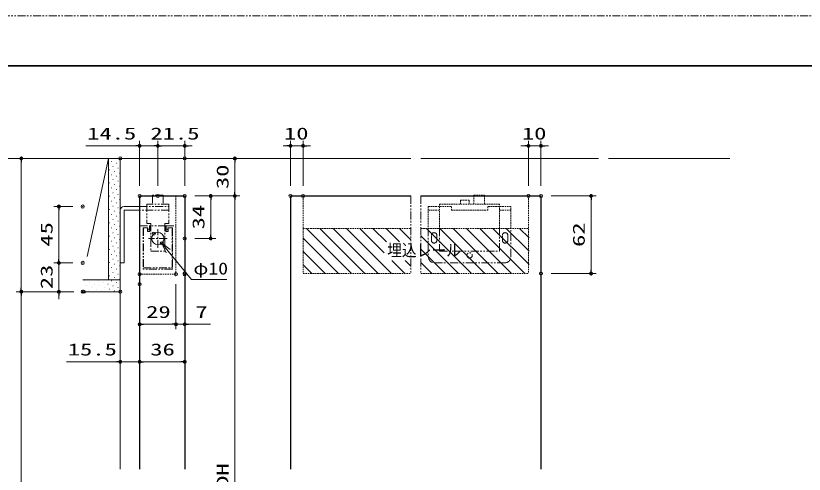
# Model space of a CAD drawing. Units: millimetres, scale not verified. Extents: x -1306 to 1306, y -607 to 607.
# Drawn here: x -871 to -241, y 228 to 594 of the extents above; entities that cross this region are included whole.
import ezdxf
from ezdxf.enums import TextEntityAlignment as Align

# ---------------------------------------------------------------- set-up
doc = ezdxf.new("R2010")
doc.units = ezdxf.units.MM
doc.header["$LTSCALE"] = 5
doc.header["$PDMODE"] = 32
doc.header["$PDSIZE"] = 2.5
for name, pattern in [('USER1', [2.5, 1.25, -0.25, 0.25, -0.25, 0.25, -0.25]), ('USER2', [0.375, 0.25, -0.125]), ('USER3', [2, 1.25, -0.25, 0.25, -0.25])]:
    doc.linetypes.add(name, pattern=pattern)
for name, color, linetype, lineweight in [('0-1_線(黄)', 2, 'Continuous', 15), ('0-3_陰線', 1, 'USER1', 9), ('0-B_点線(水)', 4, 'USER2', 9), ('0-C_中心線', 3, 'USER3', 9), ('0-D_線(白)', 7, 'Continuous', 30), ('1-0_線(水)', 4, 'Continuous', 9), ('1-1_寸法線', 3, 'Continuous', 13), ('1-2_ハッチング', 6, 'Continuous', 9), ('1-4_DEFPOINTS', 7, 'Continuous', 5), ('1-5_0', 3, 'Continuous', 25), ('1-8_図面枠', 7, 'Continuous', 35)]:
    doc.layers.add(name, color=color, linetype=linetype, lineweight=lineweight)
doc.styles.add('ＭＳ ゴシック', font='')
doc.styles.get('ＭＳ ゴシック').set_extended_font_data('MS Gothic')

# ---------------------------------------------------------------- blocks, each defined once
blk = doc.blocks.new('_DOT')
at = {"layer": '1-5_0'}
blk.add_line((-2.5, 0), (-5, 0), dxfattribs=at)
for points in [[(0, 0), (-2.5, 0), (-2.48, 0.313)], [(0, 0), (-2.48, -0.313), (-2.5, 0)], [(0, 0), (-2.48, 0.313), (-2.421, 0.622)], [(0, 0), (-2.421, -0.622), (-2.48, -0.313)], [(0, 0), (-2.421, 0.622), (-2.324, 0.92)], [(0, 0), (-2.324, -0.92), (-2.421, -0.622)], [(0, 0), (-2.324, 0.92), (-2.191, 1.204)], [(0, 0), (-2.191, -1.204), (-2.324, -0.92)], [(0, 0), (-2.191, 1.204), (-2.023, 1.469)], [(0, 0), (-2.023, -1.469), (-2.191, -1.204)], [(0, 0), (-2.023, 1.469), (-1.822, 1.711)], [(0, 0), (-1.822, -1.711), (-2.023, -1.469)], [(0, 0), (-1.822, 1.711), (-1.594, 1.926)], [(0, 0), (-1.594, -1.926), (-1.822, -1.711)], [(0, 0), (-1.594, 1.926), (-1.34, 2.111)], [(0, 0), (-1.34, -2.111), (-1.594, -1.926)], [(0, 0), (-1.34, 2.111), (-1.064, 2.262)], [(0, 0), (-1.064, -2.262), (-1.34, -2.111)], [(0, 0), (-1.064, 2.262), (-0.773, 2.378)], [(0, 0), (-0.773, -2.378), (-1.064, -2.262)], [(0, 0), (-0.773, 2.378), (-0.468, 2.456)], [(0, 0), (-0.468, -2.456), (-0.773, -2.378)], [(0, 0), (-0.468, 2.456), (-0.157, 2.495)], [(0, 0), (-0.157, -2.495), (-0.468, -2.456)], [(0, 0), (-0.157, 2.495), (0.157, 2.495)], [(0, 0), (0.157, -2.495), (-0.157, -2.495)], [(0, 0), (0.157, 2.495), (0.468, 2.456)], [(0, 0), (0.468, 2.456), (0.773, 2.378)], [(0, 0), (0.773, 2.378), (1.064, 2.262)], [(0, 0), (1.064, 2.262), (1.34, 2.111)], [(0, 0), (1.34, 2.111), (1.594, 1.926)], [(0, 0), (1.594, 1.926), (1.822, 1.711)], [(0, 0), (1.822, 1.711), (2.023, 1.469)], [(0, 0), (2.023, 1.469), (2.191, 1.204)], [(0, 0), (2.191, 1.204), (2.324, 0.92)], [(0, 0), (2.324, 0.92), (2.421, 0.622)], [(0, 0), (2.421, 0.622), (2.48, 0.313)], [(0, 0), (2.48, 0.313), (2.5, 0)], [(0, 0), (0.468, -2.456), (0.157, -2.495)], [(0, 0), (0.773, -2.378), (0.468, -2.456)], [(0, 0), (1.064, -2.262), (0.773, -2.378)], [(0, 0), (1.34, -2.111), (1.064, -2.262)], [(0, 0), (1.594, -1.926), (1.34, -2.111)], [(0, 0), (1.822, -1.711), (1.594, -1.926)], [(0, 0), (2.023, -1.469), (1.822, -1.711)], [(0, 0), (2.191, -1.204), (2.023, -1.469)], [(0, 0), (2.324, -0.92), (2.191, -1.204)], [(0, 0), (2.421, -0.622), (2.324, -0.92)], [(0, 0), (2.48, -0.313), (2.421, -0.622)], [(0, 0), (2.5, 0), (2.48, -0.313)]]:
    blk.add_solid(points, dxfattribs=at)
blk = doc.blocks.new('_Open30')
at = {"layer": '1-5_0', "lineweight": 9}
blk.add_line((0, 0), (-5, 0), dxfattribs=at)
blk.add_lwpolyline([(-5, 1.34), (0, 0), (-5, -1.34)], dxfattribs=at)

msp = doc.modelspace()

# ---------------------------------------------------------------- linework, layer by layer
at = {"layer": '0-1_線(黄)'}
for p, q in [((-1235.181, 480.092), (-555.218, 480.092)), ((-796.701, 480.092), (-813.701, 401.758)), ((-796.701, 480.092), (-796.701, 383.092)), ((-787.201, 480.092), (-787.201, 373.592)), ((-547.218, 480.092), (-405.218, 480.092)), ((-397.218, 480.092), (-300.409, 480.092)), ((-784.201, 441.592), (-771.701, 441.592)), ((-817.201, 383.092), (-787.201, 383.092)), ((-817.201, 373.592), (-787.201, 373.592))]:
    msp.add_line(p, q, dxfattribs=at)
for points in [[(-784.201, 396.592), (-787.201, 396.592), (-787.201, 438.592)], [(-771.701, 438.592), (-784.201, 438.592), (-784.201, 396.592)]]:
    msp.add_lwpolyline(points, dxfattribs=at)
msp.add_arc((-784.201, 438.592), 3, 90, 180, dxfattribs=at)
at = {"layer": '0-3_陰線', "color": 4}
msp.add_line((387.036, 594), (-1292.964, 594), dxfattribs=at)
at = {"layer": '0-3_陰線'}
for p, q in [((-752.951, 450.592), (-752.951, 443.592)), ((-555.218, 450.092), (-555.218, 388.092)), ((-547.218, 450.092), (-547.218, 388.092)), ((-748.401, 443.592), (-748.401, 428.092)), ((-771.701, 426.092), (-763.801, 426.092)), ((-771.701, 387.592), (-771.701, 426.092)), ((-765.401, 424.592), (-768.701, 424.592)), ((-762.701, 428.092), (-766.001, 428.092)), ((-765.401, 424.592), (-765.401, 421.592)), ((-750.801, 426.092), (-763.601, 426.092)), ((-763.601, 426.092), (-763.601, 421.592)), ((-762.701, 428.092), (-762.701, 406.092)), ((-751.701, 428.092), (-751.701, 406.092)), ((-748.401, 428.092), (-751.701, 428.092)), ((-750.801, 421.592), (-750.801, 426.092)), ((-750.601, 426.092), (-742.701, 426.092)), ((-745.701, 424.592), (-749.001, 424.592)), ((-749.001, 421.592), (-749.001, 424.592)), ((-541.219, 424.092), (-541.219, 401.592)), ((-475.219, 401.592), (-475.219, 424.092)), ((-763.601, 421.592), (-765.401, 421.592)), ((-749.001, 421.592), (-750.801, 421.592)), ((-538.719, 418.592), (-538.719, 414.592)), ((-534.419, 418.592), (-534.419, 414.592)), ((-482.019, 418.592), (-482.019, 414.592)), ((-477.719, 418.592), (-477.719, 414.592)), ((-762.701, 406.092), (-751.701, 406.092)), ((-745.501, 391.592), (-768.901, 391.592)), ((-536.219, 396.592), (-480.219, 396.592))]:
    msp.add_line(p, q, dxfattribs=at)
for points in [[(-752.951, 450.592), (-761.451, 450.592), (-761.451, 443.592)], [(-771.701, 441.592), (-748.401, 441.592), (-748.401, 438.592), (-771.701, 438.592)], [(-748.401, 443.592), (-766.001, 443.592), (-766.001, 428.092)], [(-763.801, 426.092), (-763.801, 423.092), (-765.101, 423.092), (-765.101, 424.592), (-768.901, 424.592), (-768.901, 391.592)], [(-768.701, 424.592), (-768.701, 392.592), (-745.701, 392.592), (-745.701, 424.592)], [(-750.601, 426.092), (-750.601, 423.092), (-749.301, 423.092), (-749.301, 424.592), (-745.501, 424.592), (-745.501, 391.592)], [(-532.219, 424.092), (-532.219, 406.092), (-484.219, 406.092), (-484.219, 424.092)]]:
    msp.add_lwpolyline(points, dxfattribs=at)
msp.add_circle((-508.219, 402.592), 2.15, dxfattribs=at)
for centre, radius, start, end in [((-536.569, 418.592), 2.15, 0, 180), ((-479.869, 418.592), 2.15, 0, 180), ((-536.569, 414.592), 2.15, 180, 0), ((-479.869, 414.592), 2.15, 180, 0), ((-536.219, 401.592), 5, 180, 270), ((-480.219, 401.592), 5, 270, 0)]:
    msp.add_arc(centre, radius, start, end, dxfattribs=at)
at = {"layer": '0-B_点線(水)'}
for p, q in [((-641.217, 450.092), (-641.217, 388.092)), ((-504.719, 450.592), (-504.719, 443.592)), ((-461.219, 450.092), (-461.219, 388.092)), ((-541.219, 441.592), (-522.719, 441.592)), ((-541.219, 441.592), (-541.219, 424.092)), ((-532.219, 443.592), (-484.219, 443.592)), ((-532.219, 443.592), (-532.219, 424.092)), ((-522.719, 438.592), (-522.719, 441.592)), ((-508.519, 446.592), (-508.519, 443.592)), ((-475.219, 441.592), (-493.719, 441.592)), ((-493.719, 438.592), (-493.719, 441.592)), ((-484.219, 424.092), (-484.219, 443.592)), ((-475.219, 424.092), (-475.219, 441.592)), ((-541.219, 438.592), (-532.219, 438.592)), ((-522.719, 438.592), (-493.719, 438.592)), ((-475.219, 438.592), (-484.219, 438.592)), ((-641.217, 424.092), (-555.218, 424.092)), ((-547.218, 424.092), (-461.219, 424.092)), ((-641.217, 388.092), (-555.218, 388.092)), ((-547.218, 388.092), (-461.219, 388.092))]:
    msp.add_line(p, q, dxfattribs=at)
for points in [[(-742.701, 450.092), (-742.701, 387.592), (-771.701, 387.592)], [(-504.719, 450.592), (-496.219, 450.592), (-496.219, 443.592)], [(-508.519, 446.592), (-515.519, 446.592), (-515.519, 443.592)]]:
    msp.add_lwpolyline(points, dxfattribs=at)
at = {"layer": '0-C_中心線'}
for p, q in [((-757.201, 408.656), (-757.201, 423.527)), ((-749.765, 416.092), (-764.636, 416.092))]:
    msp.add_line(p, q, dxfattribs=at)
at = {"layer": '0-D_線(白)'}
for p, q in [((-771.701, 450.092), (-771.701, 231.777)), ((-651.217, 450.092), (-651.217, 363.233)), ((-651.217, 450.092), (-555.218, 450.092)), ((-651.217, 450.092), (-651.217, 231.777)), ((-547.218, 450.092), (-451.219, 450.092)), ((-451.219, 450.092), (-451.219, 231.777))]:
    msp.add_line(p, q, dxfattribs=at)
msp.add_lwpolyline([(-771.701, 450.092), (-735.701, 450.092), (-735.701, 231.777)], dxfattribs=at)
at = {"layer": '1-0_線(水)'}
msp.add_line((-787.201, 373.592), (-787.201, 231.777), dxfattribs=at)
msp.add_circle((-757.201, 416.092), 5, dxfattribs=at)
at = {"layer": '1-1_寸法線'}
for p, q in [((-771.701, 458.092), (-771.701, 494.092)), ((-757.201, 458.092), (-757.201, 494.092)), ((-757.201, 458.092), (-757.201, 494.092)), ((-735.701, 458.092), (-735.701, 494.092)), ((-651.217, 458.092), (-651.217, 494.092)), ((-641.217, 458.092), (-641.217, 494.092)), ((-461.219, 458.092), (-461.219, 494.092)), ((-451.219, 458.092), (-451.219, 494.092)), ((-774.701, 490.092), (-814.748, 490.092)), ((-757.201, 490.092), (-771.701, 490.092)), ((-760.201, 490.092), (-763.201, 490.092)), ((-757.201, 490.092), (-735.701, 490.092)), ((-754.201, 490.092), (-751.201, 490.092)), ((-732.701, 490.092), (-729.701, 490.092)), ((-654.217, 490.092), (-657.217, 490.092)), ((-651.217, 490.092), (-641.217, 490.092)), ((-638.217, 490.092), (-635.217, 490.092)), ((-464.219, 490.092), (-467.219, 490.092)), ((-461.219, 490.092), (-451.219, 490.092)), ((-448.219, 490.092), (-445.219, 490.092)), ((-795.201, 480.092), (-870.201, 480.092)), ((-727.701, 480.092), (-691.701, 480.092)), ((-866.201, 477.092), (-866.201, 376.592)), ((-695.701, 453.092), (-695.701, 477.092)), ((-727.701, 450.092), (-691.701, 450.092)), ((-727.701, 450.092), (-691.701, 450.092)), ((-727.701, 450.092), (-710.951, 450.092)), ((-714.951, 419.092), (-714.951, 447.092)), ((-695.701, 447.092), (-695.701, 7.092)), ((-443.219, 450.092), (-407.219, 450.092)), ((-411.219, 447.092), (-411.219, 391.092)), ((-825.201, 441.592), (-840.201, 441.592)), ((-836.201, 399.592), (-836.201, 438.592)), ((-727.701, 416.092), (-710.951, 416.092)), ((-836.201, 399.592), (-836.201, 402.592)), ((-825.201, 396.592), (-840.201, 396.592)), ((-825.201, 396.592), (-840.201, 396.592)), ((-836.201, 396.592), (-836.201, 373.592)), ((-443.219, 388.092), (-407.219, 388.092)), ((-771.701, 379.592), (-771.701, 343.592)), ((-771.701, 379.592), (-771.701, 313.592)), ((-742.701, 379.592), (-742.701, 343.592)), ((-742.701, 379.592), (-742.701, 343.592)), ((-735.701, 380.412), (-735.701, 343.592)), ((-735.701, 379.47), (-735.701, 313.592)), ((-824.256, 373.592), (-870.201, 373.592)), ((-824.256, 373.592), (-870.201, 373.592)), ((-825.201, 373.592), (-840.201, 373.592)), ((-771.701, 371.625), (-771.701, 313.592)), ((-866.201, 370.592), (-866.201, 3.092)), ((-836.201, 370.592), (-836.201, 367.592)), ((-787.201, 365.592), (-787.201, 313.592)), ((-745.701, 347.592), (-768.701, 347.592)), ((-745.701, 347.592), (-748.701, 347.592)), ((-742.701, 347.592), (-735.701, 347.592)), ((-732.701, 347.592), (-715.034, 347.592)), ((-790.201, 317.592), (-830.248, 317.592)), ((-771.701, 317.592), (-787.201, 317.592)), ((-768.701, 317.592), (-765.701, 317.592)), ((-768.701, 317.592), (-738.701, 317.592))]:
    msp.add_line(p, q, dxfattribs=at)
at = {"layer": '1-1_寸法線', "lineweight": 9}
msp.add_lwpolyline([(-702.098, 383.285), (-730.336, 383.285), (-748.964, 406.034)], dxfattribs=at)
at = {"layer": '1-2_ハッチング'}
for p, q in [((-787.709, 479.001), (-787.659, 479.001)), ((-794.338, 477.675), (-794.288, 477.675)), ((-793.012, 473.698), (-792.962, 473.698)), ((-790.36, 476.35), (-790.31, 476.35)), ((-789.034, 472.372), (-788.984, 472.372)), ((-795.663, 471.046), (-795.613, 471.046)), ((-794.338, 467.069), (-794.288, 467.069)), ((-791.686, 469.721), (-791.636, 469.721)), ((-787.709, 468.395), (-787.659, 468.395)), ((-795.663, 460.44), (-795.613, 460.44)), ((-793.012, 463.091), (-792.962, 463.091)), ((-790.36, 465.743), (-790.31, 465.743)), ((-789.034, 461.766), (-788.984, 461.766)), ((-794.338, 456.462), (-794.288, 456.462)), ((-791.686, 459.114), (-791.636, 459.114)), ((-790.36, 455.136), (-790.31, 455.136)), ((-787.709, 457.788), (-787.659, 457.788)), ((-795.663, 449.833), (-795.613, 449.833)), ((-793.012, 452.485), (-792.962, 452.485)), ((-791.686, 448.507), (-791.636, 448.507)), ((-789.034, 451.159), (-788.984, 451.159)), ((-787.709, 447.181), (-787.659, 447.181)), ((-794.338, 445.856), (-794.288, 445.856)), ((-793.012, 441.878), (-792.962, 441.878)), ((-790.36, 444.53), (-790.31, 444.53)), ((-795.663, 439.227), (-795.613, 439.227)), ((-794.338, 435.249), (-794.288, 435.249)), ((-791.686, 437.901), (-791.636, 437.901)), ((-789.034, 440.552), (-788.984, 440.552)), ((-787.709, 436.575), (-787.659, 436.575)), ((-795.663, 428.62), (-795.613, 428.62)), ((-793.012, 431.272), (-792.962, 431.272)), ((-790.36, 433.923), (-790.31, 433.923)), ((-789.034, 429.946), (-788.984, 429.946)), ((-794.338, 424.642), (-794.288, 424.642)), ((-791.686, 427.294), (-791.636, 427.294)), ((-790.36, 423.317), (-790.31, 423.317)), ((-787.709, 425.968), (-787.659, 425.968)), ((-602.423, 388.092), (-638.423, 424.092)), ((-591.817, 388.092), (-627.817, 424.092)), ((-581.21, 388.092), (-617.21, 424.092)), ((-570.603, 388.092), (-606.603, 424.092)), ((-576.571, 404.666), (-595.997, 424.092)), ((-574.706, 413.407), (-585.39, 424.092)), ((-564.099, 413.407), (-574.784, 424.092)), ((-555.218, 415.133), (-564.177, 424.092)), ((-506.611, 388.092), (-542.611, 424.092)), ((-496.004, 388.092), (-532.004, 424.092)), ((-485.398, 388.092), (-521.398, 424.092)), ((-474.791, 388.092), (-510.791, 424.092)), ((-464.185, 388.092), (-500.185, 424.092)), ((-460.789, 395.303), (-489.578, 424.092)), ((-460.789, 405.909), (-478.971, 424.092)), ((-460.789, 416.516), (-468.365, 424.092)), ((-795.663, 418.013), (-795.613, 418.013)), ((-793.012, 420.665), (-792.962, 420.665)), ((-791.686, 416.687), (-791.636, 416.687)), ((-789.034, 419.339), (-788.984, 419.339)), ((-613.03, 388.092), (-641.217, 416.279)), ((-517.218, 388.092), (-547.218, 418.092)), ((-794.338, 414.036), (-794.288, 414.036)), ((-793.012, 410.058), (-792.962, 410.058)), ((-790.36, 412.71), (-790.31, 412.71)), ((-787.709, 415.362), (-787.659, 415.362)), ((-795.663, 407.407), (-795.613, 407.407)), ((-794.338, 403.429), (-794.288, 403.429)), ((-791.686, 406.081), (-791.636, 406.081)), ((-789.034, 408.733), (-788.984, 408.733)), ((-787.709, 404.755), (-787.659, 404.755)), ((-623.636, 388.092), (-641.217, 405.672)), ((-527.824, 388.092), (-547.218, 407.485)), ((-795.663, 396.8), (-795.613, 396.8)), ((-793.012, 399.452), (-792.962, 399.452)), ((-790.36, 402.103), (-790.31, 402.103)), ((-789.034, 398.126), (-788.984, 398.126)), ((-559.997, 388.092), (-570.313, 398.407)), ((-555.218, 393.919), (-559.706, 398.407)), ((-538.431, 388.092), (-547.218, 396.879)), ((-794.338, 392.823), (-794.288, 392.823)), ((-791.686, 395.474), (-791.636, 395.474)), ((-790.36, 391.497), (-790.31, 391.497)), ((-787.709, 394.148), (-787.659, 394.148)), ((-634.243, 388.092), (-641.217, 395.065)), ((-795.663, 386.194), (-795.613, 386.194)), ((-793.012, 388.845), (-792.962, 388.845)), ((-791.686, 384.868), (-791.636, 384.868)), ((-789.034, 387.519), (-788.984, 387.519)), ((-815.551, 382.216), (-815.501, 382.216)), ((-814.225, 378.239), (-814.175, 378.239)), ((-811.573, 380.89), (-811.523, 380.89)), ((-807.596, 379.564), (-807.546, 379.564)), ((-804.944, 382.216), (-804.894, 382.216)), ((-803.618, 378.239), (-803.568, 378.239)), ((-800.967, 380.89), (-800.917, 380.89)), ((-796.989, 379.564), (-796.939, 379.564)), ((-794.338, 382.216), (-794.288, 382.216)), ((-793.012, 378.239), (-792.962, 378.239)), ((-790.36, 380.89), (-790.31, 380.89)), ((-787.709, 383.542), (-787.659, 383.542)), ((-816.877, 375.587), (-816.827, 375.587)), ((-812.899, 374.261), (-812.849, 374.261)), ((-810.248, 376.913), (-810.198, 376.913)), ((-806.27, 375.587), (-806.22, 375.587)), ((-802.293, 374.261), (-802.243, 374.261)), ((-799.641, 376.913), (-799.591, 376.913)), ((-795.663, 375.587), (-795.613, 375.587)), ((-791.686, 374.261), (-791.636, 374.261)), ((-789.034, 376.913), (-788.984, 376.913))]:
    msp.add_line(p, q, dxfattribs=at)
at = {"layer": '1-4_DEFPOINTS'}
for p in [(-771.701, 490.092), (-735.701, 490.092), (-641.217, 490.092), (-451.219, 490.092), (-787.201, 480.092), (-735.701, 480.092), (-695.701, 480.092), (-771.701, 450.092), (-757.201, 450.092), (-735.701, 450.092), (-735.701, 450.092), (-714.951, 450.092), (-651.217, 450.092), (-641.217, 450.092), (-461.219, 450.092), (-451.219, 450.092), (-451.219, 450.092), (-836.201, 441.592), (-817.201, 441.592), (-760.368, 419.96), (-735.701, 416.092), (-754.033, 412.223), (-817.201, 396.592), (-771.701, 387.592), (-771.701, 387.592), (-742.701, 387.592), (-735.701, 388.412), (-735.701, 387.47), (-451.219, 388.092), (-411.219, 388.092), (-771.701, 379.625), (-866.201, 373.592), (-836.201, 373.592), (-817.201, 373.592), (-816.256, 373.592), (-787.201, 373.592), (-771.701, 347.592), (-742.701, 347.592), (-771.701, 317.592), (-735.701, 317.592)]:
    msp.add_point(p, dxfattribs=at)
at = {"layer": '1-8_図面枠'}
msp.add_lwpolyline([(-1252.964, -554), (347.036, -554), (347.036, 554), (-1252.964, 554)], close=True, dxfattribs=at)

# ---------------------------------------------------------------- block references
at = {"layer": '1-1_寸法線', "xscale": 0.6, "yscale": 0.6}
for p in [(-771.701, 490.092), (-757.201, 490.092), (-651.217, 490.092), (-461.219, 490.092), (-742.701, 347.592), (-742.701, 347.592), (-787.201, 317.592), (-735.701, 317.592)]:
    msp.add_blockref('_DOT', p, dxfattribs=at)
at = {"layer": '1-1_寸法線'}
for name, p, xscale, yscale, rotation in [('_DOT', (-757.201, 490.092), 0.6, 0.6, 180), ('_DOT', (-735.701, 490.092), 0.6, 0.6, 180), ('_DOT', (-641.217, 490.092), 0.6, 0.6, 180), ('_DOT', (-451.219, 490.092), 0.6, 0.6, 180), ('_DOT', (-866.201, 480.092), 0.6, 0.6, 90), ('_DOT', (-695.701, 480.092), 0.6, 0.6, 90), ('_DOT', (-714.951, 450.092), 0.6, 0.6, 90), ('_DOT', (-695.701, 450.092), 0.6, 0.6, 270), ('_DOT', (-695.701, 450.092), 0.6, 0.6, 90), ('_DOT', (-411.219, 450.092), 0.6, 0.6, 90), ('_DOT', (-836.201, 441.592), 0.6, 0.6, 90), ('_DOT', (-714.951, 416.092), 0.6, 0.6, 270), ('_Open30', (-754.033, 412.223), 1.6, 1.6, 129.31389), ('_DOT', (-836.201, 396.592), 0.6, 0.6, 270), ('_DOT', (-836.201, 396.592), 0.6, 0.6, 270), ('_DOT', (-411.219, 388.092), 0.6, 0.6, 270), ('_DOT', (-866.201, 373.592), 0.6, 0.6, 270), ('_DOT', (-866.201, 373.592), 0.6, 0.6, 90), ('_DOT', (-836.201, 373.592), 0.6, 0.6, 90), ('_DOT', (-771.701, 347.592), 0.6, 0.6, 180), ('_DOT', (-735.701, 347.592), 0.6, 0.6, 180), ('_DOT', (-771.701, 317.592), 0.6, 0.6, 180), ('_DOT', (-771.701, 317.592), 0.6, 0.6, 180)]:
    msp.add_blockref(name, p, dxfattribs=dict(at, xscale=xscale, yscale=yscale, rotation=rotation))

# ---------------------------------------------------------------- texts
at = {"layer": '1-1_寸法線', "style": 'ＭＳ ゴシック'}
for s, height, width, p in [('14.5', 9.604, 1.5, (-813.605, 492.241)), ('21.5', 9.604, 1.5, (-763.117, 492.241)), ('10', 9.604, 1.5, (-656.455, 492.241)), ('10', 9.604, 1.5, (-466.457, 492.241)), ('埋込レール', 9.604, 0.9, (-574.071, 399.057)), ('φ10', 9.621, 1.2, (-728.764, 384.435)), ('29', 9.604, 1.5, (-766.486, 349.741)), ('7', 9.604, 1.5, (-727.129, 349.741)), ('15.5', 9.604, 1.5, (-829.105, 319.741)), ('36', 9.604, 1.5, (-763.224, 319.741))]:
    msp.add_text(s, height=height, dxfattribs=dict(at, width=width)).set_placement(p, align=Align.BOTTOM_LEFT)
at = {"layer": '1-1_寸法線', "style": 'ＭＳ ゴシック', "width": 1.5}
for s, p in [('30', (-697.85, 455.568)), ('34', (-717.1, 423.33)), ('45', (-838.35, 409.568)), ('62', (-413.369, 409.33)), ('23', (-838.35, 375.568)), ('DH', (-697.85, 216.853))]:
    msp.add_text(s, height=9.604, rotation=90, dxfattribs=at).set_placement(p, align=Align.BOTTOM_LEFT)

doc.saveas('drawing.dxf')
